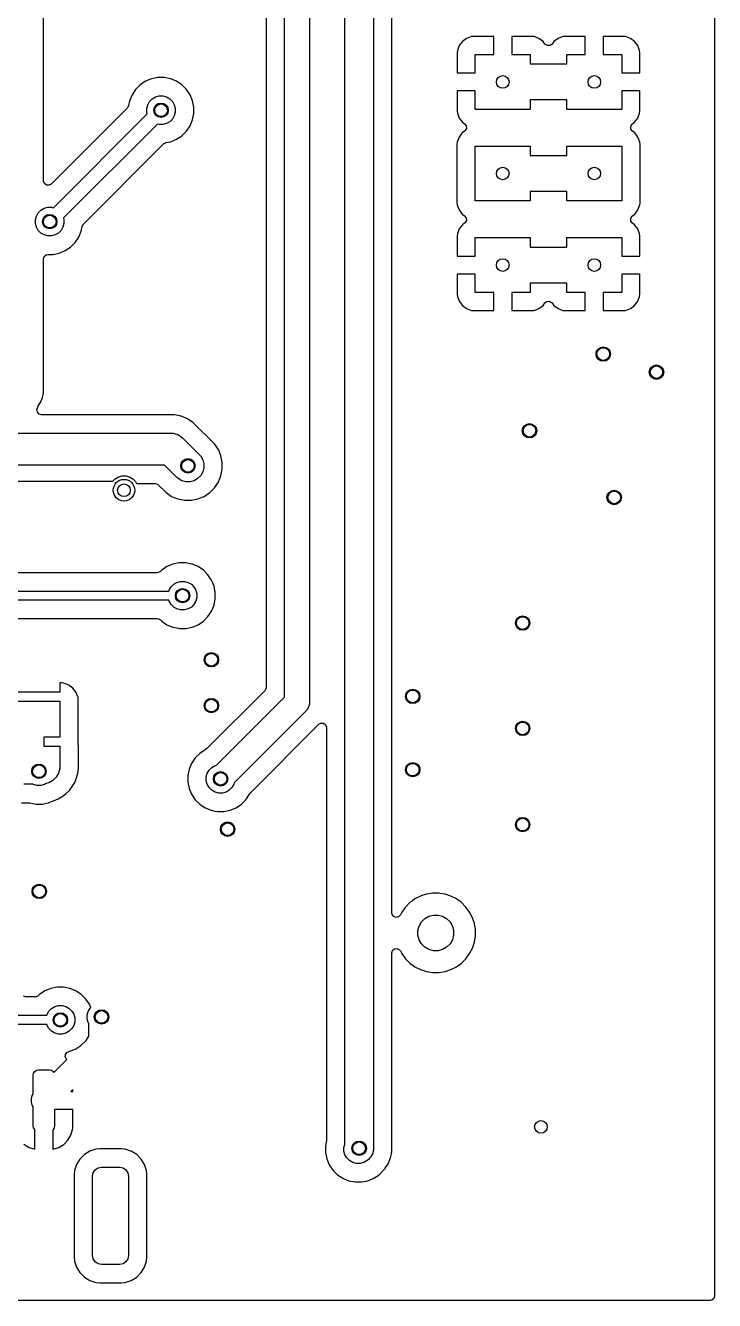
# Model space of a CAD drawing. Header units: inches. Extents: x -2.18 to 1.8, y 0.44 to 2.81.
# Drawn here: x 1.047 to 1.8, y 0.435 to 1.827 of the extents above; entities that cross this region are included whole.
import ezdxf

# ---------------------------------------------------------------- set-up
doc = ezdxf.new("R2010")
doc.units = ezdxf.units.IN
doc.header["$MEASUREMENT"] = 0
doc.layers.add('BLACK', color=250, linetype='CONTINUOUS')

msp = doc.modelspace()

# ---------------------------------------------------------------- linework, layer by layer
at = {"layer": 'BLACK', "linetype": 'CONTINUOUS'}
for p, q in [((1.7996, 2.8097), (1.7996, 0.4403)), ((1.0666, 1.6579), (1.0666, 1.9164)), ((1.3297, 1.0942), (1.3297, 1.9128)), ((1.3572, 1.9185), (1.3572, 1.0885)), ((1.3097, 1.8997), (1.3097, 1.1045)), ((1.3956, 0.6058), (1.3956, 1.8565)), ((1.4271, 1.85), (1.4271, 0.6016)), ((1.4471, 1.6979), (1.4471, 1.8397)), ((1.5242, 1.81), (1.5208, 1.8055)), ((1.5287, 1.8134), (1.5242, 1.81)), ((1.5242, 1.81), (1.5242, 1.81)), ((1.534, 1.8154), (1.5287, 1.8134)), ((1.5287, 1.8134), (1.5287, 1.8134)), ((1.5364, 1.8156), (1.534, 1.8154)), ((1.534, 1.8154), (1.534, 1.8154)), ((1.5584, 1.8156), (1.5364, 1.8156)), ((1.5584, 1.7959), (1.5584, 1.8156)), ((1.6002, 1.8156), (1.5781, 1.8156)), ((1.5781, 1.8156), (1.5781, 1.7959)), ((1.6025, 1.8154), (1.6002, 1.8156)), ((1.6078, 1.8134), (1.6025, 1.8154)), ((1.6025, 1.8154), (1.6025, 1.8154)), ((1.6123, 1.81), (1.6078, 1.8134)), ((1.6078, 1.8134), (1.6078, 1.8134)), ((1.6144, 1.8073), (1.6123, 1.81)), ((1.6242, 1.81), (1.6222, 1.8073)), ((1.6287, 1.8134), (1.6242, 1.81)), ((1.634, 1.8154), (1.6287, 1.8134)), ((1.6287, 1.8134), (1.6287, 1.8134)), ((1.6364, 1.8156), (1.634, 1.8154)), ((1.634, 1.8154), (1.634, 1.8154)), ((1.6584, 1.8156), (1.6364, 1.8156)), ((1.6584, 1.7959), (1.6584, 1.8156)), ((1.7002, 1.8156), (1.6781, 1.8156)), ((1.6781, 1.8156), (1.6781, 1.7959)), ((1.7025, 1.8154), (1.7002, 1.8156)), ((1.7078, 1.8134), (1.7025, 1.8154)), ((1.7025, 1.8154), (1.7025, 1.8154)), ((1.7123, 1.81), (1.7078, 1.8134)), ((1.7078, 1.8134), (1.7078, 1.8134)), ((1.7157, 1.8055), (1.7123, 1.81)), ((1.7123, 1.81), (1.7123, 1.81)), ((1.5188, 1.8002), (1.5186, 1.7978)), ((1.5186, 1.7978), (1.5186, 1.7758)), ((1.5208, 1.8055), (1.5188, 1.8002)), ((1.5188, 1.8002), (1.5188, 1.8002)), ((1.5208, 1.8055), (1.5208, 1.8055)), ((1.5383, 1.7758), (1.5383, 1.7959)), ((1.5383, 1.7959), (1.5584, 1.7959)), ((1.5781, 1.7959), (1.5983, 1.7959)), ((1.5983, 1.7959), (1.5983, 1.7856)), ((1.6148, 1.8068), (1.6144, 1.8073)), ((1.6172, 1.8055), (1.6148, 1.8068)), ((1.62, 1.8056), (1.6172, 1.8055)), ((1.6222, 1.8073), (1.62, 1.8056)), ((1.6383, 1.7856), (1.6383, 1.7959)), ((1.6383, 1.7959), (1.6584, 1.7959)), ((1.6781, 1.7959), (1.6983, 1.7959)), ((1.6983, 1.7959), (1.6983, 1.7758)), ((1.7177, 1.8002), (1.7157, 1.8055)), ((1.7157, 1.8055), (1.7157, 1.8055)), ((1.718, 1.7978), (1.7177, 1.8002)), ((1.7177, 1.8002), (1.7177, 1.8002)), ((1.718, 1.7758), (1.718, 1.7978)), ((1.718, 1.7978), (1.718, 1.7978)), ((1.5983, 1.7856), (1.6383, 1.7856)), ((1.1846, 1.7694), (1.1781, 1.7667)), ((1.1915, 1.7708), (1.1846, 1.7694)), ((1.1846, 1.7694), (1.1846, 1.7694)), ((1.1985, 1.7708), (1.1915, 1.7708)), ((1.1915, 1.7708), (1.1915, 1.7708)), ((1.2054, 1.7694), (1.1985, 1.7708)), ((1.1985, 1.7708), (1.1985, 1.7708)), ((1.2119, 1.7667), (1.2054, 1.7694)), ((1.2054, 1.7694), (1.2054, 1.7694)), ((1.5186, 1.7758), (1.5383, 1.7758)), ((1.6983, 1.7758), (1.718, 1.7758)), ((1.1672, 1.7578), (1.1633, 1.7519)), ((1.1722, 1.7628), (1.1672, 1.7578)), ((1.1672, 1.7578), (1.1672, 1.7578)), ((1.1781, 1.7667), (1.1722, 1.7628)), ((1.1722, 1.7628), (1.1722, 1.7628)), ((1.1781, 1.7667), (1.1781, 1.7667)), ((1.2178, 1.7628), (1.2119, 1.7667)), ((1.2119, 1.7667), (1.2119, 1.7667)), ((1.2228, 1.7578), (1.2178, 1.7628)), ((1.2178, 1.7628), (1.2178, 1.7628)), ((1.2267, 1.7519), (1.2228, 1.7578)), ((1.2228, 1.7578), (1.2228, 1.7578)), ((1.5383, 1.7561), (1.5186, 1.7561)), ((1.5186, 1.7561), (1.5186, 1.7341)), ((1.5383, 1.7359), (1.5383, 1.7561)), ((1.718, 1.7561), (1.6983, 1.7561)), ((1.6983, 1.7561), (1.6983, 1.7359)), ((1.718, 1.7341), (1.718, 1.7561)), ((1.1596, 1.7402), (1.1583, 1.7377)), ((1.1606, 1.7454), (1.1596, 1.7402)), ((1.1633, 1.7519), (1.1606, 1.7454)), ((1.1606, 1.7454), (1.1606, 1.7454)), ((1.1633, 1.7519), (1.1633, 1.7519)), ((1.1794, 1.7371), (1.1805, 1.741)), ((1.1805, 1.741), (1.1825, 1.7446)), ((1.1825, 1.7446), (1.1854, 1.7475)), ((1.1854, 1.7475), (1.189, 1.7495)), ((1.189, 1.7495), (1.1929, 1.7506)), ((1.1929, 1.7506), (1.1971, 1.7506)), ((1.1971, 1.7506), (1.201, 1.7495)), ((1.201, 1.7495), (1.2046, 1.7475)), ((1.2046, 1.7475), (1.2075, 1.7446)), ((1.2075, 1.7446), (1.2095, 1.741)), ((1.2095, 1.741), (1.2106, 1.7371)), ((1.2294, 1.7454), (1.2267, 1.7519)), ((1.2267, 1.7519), (1.2267, 1.7519)), ((1.2267, 1.7519), (1.2267, 1.7519)), ((1.2308, 1.7385), (1.2294, 1.7454)), ((1.6383, 1.7463), (1.5983, 1.7463)), ((1.5983, 1.7463), (1.5983, 1.7359)), ((1.6383, 1.7359), (1.6383, 1.7463)), ((1.1582, 1.7377), (1.075, 1.6544)), ((1.0774, 1.6285), (1.1799, 1.731)), ((1.1583, 1.7377), (1.1582, 1.7377)), ((1.1794, 1.7329), (1.1794, 1.7371)), ((1.1799, 1.731), (1.1794, 1.7329)), ((1.2095, 1.729), (1.2075, 1.7254)), ((1.2106, 1.7329), (1.2095, 1.729)), ((1.2106, 1.7371), (1.2106, 1.7329)), ((1.2294, 1.7246), (1.2308, 1.7315)), ((1.2308, 1.7315), (1.2308, 1.7385)), ((1.5186, 1.7341), (1.5188, 1.7317)), ((1.5188, 1.7317), (1.5188, 1.7317)), ((1.5188, 1.7317), (1.5208, 1.7264)), ((1.5208, 1.7264), (1.5208, 1.7264)), ((1.5208, 1.7264), (1.5242, 1.7219)), ((1.5983, 1.7359), (1.5383, 1.7359)), ((1.6983, 1.7359), (1.6383, 1.7359)), ((1.7123, 1.7219), (1.7157, 1.7264)), ((1.7157, 1.7264), (1.7177, 1.7317)), ((1.7157, 1.7264), (1.7157, 1.7264)), ((1.7177, 1.7317), (1.718, 1.7341)), ((1.7177, 1.7317), (1.7177, 1.7317)), ((1.718, 1.7341), (1.718, 1.7341)), ((1.191, 1.7199), (1.0885, 1.6174)), ((1.1929, 1.7194), (1.191, 1.7199)), ((1.1971, 1.7194), (1.1929, 1.7194)), ((1.201, 1.7205), (1.1971, 1.7194)), ((1.2046, 1.7225), (1.201, 1.7205)), ((1.2075, 1.7254), (1.2046, 1.7225)), ((1.2228, 1.7122), (1.2267, 1.7181)), ((1.2267, 1.7181), (1.2294, 1.7246)), ((1.5242, 1.7219), (1.5266, 1.7201)), ((1.5266, 1.7201), (1.5283, 1.7179)), ((1.5272, 1.7127), (1.5266, 1.7122)), ((1.5285, 1.7151), (1.5272, 1.7127)), ((1.5283, 1.7179), (1.5285, 1.7151)), ((1.7081, 1.7172), (1.7094, 1.7196)), ((1.7083, 1.7144), (1.7081, 1.7172)), ((1.7099, 1.7122), (1.7083, 1.7144)), ((1.7094, 1.7196), (1.7099, 1.7201)), ((1.7099, 1.7201), (1.7123, 1.7219)), ((1.7123, 1.7219), (1.7123, 1.7219)), ((1.1977, 1.6982), (1.2001, 1.6995)), ((1.2001, 1.6995), (1.2002, 1.6996)), ((1.2002, 1.6996), (1.2054, 1.7006)), ((1.2054, 1.7006), (1.2119, 1.7033)), ((1.2119, 1.7033), (1.2178, 1.7072)), ((1.2178, 1.7072), (1.2228, 1.7122)), ((1.5185, 1.7002), (1.5182, 1.6979)), ((1.5205, 1.7056), (1.5185, 1.7002)), ((1.5185, 1.7002), (1.5185, 1.7002)), ((1.5237, 1.7099), (1.5205, 1.7056)), ((1.524, 1.7102), (1.5237, 1.7099)), ((1.5266, 1.7122), (1.524, 1.7102)), ((1.524, 1.7102), (1.524, 1.7102)), ((1.524, 1.7102), (1.524, 1.7102)), ((1.7126, 1.7102), (1.7099, 1.7122)), ((1.716, 1.7056), (1.7126, 1.7102)), ((1.717, 1.703), (1.716, 1.7056)), ((1.718, 1.7003), (1.717, 1.703)), ((1.718, 1.7002), (1.718, 1.7003)), ((1.7181, 1.6996), (1.718, 1.7002)), ((1.7183, 1.6979), (1.7181, 1.6996)), ((1.1102, 1.6107), (1.1977, 1.6982)), ((1.4471, 0.8586), (1.4471, 1.6979)), ((1.5182, 1.6979), (1.5182, 1.634)), ((1.5383, 1.6359), (1.5383, 1.6959)), ((1.5383, 1.6959), (1.5983, 1.6959)), ((1.5983, 1.6959), (1.5983, 1.6856)), ((1.5983, 1.6856), (1.6383, 1.6856)), ((1.6383, 1.6856), (1.6383, 1.6959)), ((1.6383, 1.6959), (1.6983, 1.6959)), ((1.6983, 1.6959), (1.6983, 1.6359)), ((1.7183, 1.634), (1.7183, 1.6979)), ((1.7183, 1.6979), (1.7183, 1.6979)), ((1.0667, 1.6575), (1.0666, 1.6579)), ((1.0676, 1.6549), (1.0667, 1.6575)), ((1.0698, 1.6533), (1.0676, 1.6549)), ((1.0726, 1.6531), (1.0698, 1.6533)), ((1.075, 1.6544), (1.0726, 1.6531)), ((1.6383, 1.6463), (1.5983, 1.6463)), ((1.5983, 1.6463), (1.5983, 1.6359)), ((1.6383, 1.6359), (1.6383, 1.6463)), ((1.0674, 1.6279), (1.0713, 1.629)), ((1.0713, 1.629), (1.0754, 1.629)), ((1.0754, 1.629), (1.0774, 1.6285)), ((1.5182, 1.634), (1.5185, 1.6316)), ((1.5185, 1.6316), (1.5185, 1.6316)), ((1.5185, 1.6316), (1.5202, 1.6271)), ((1.5983, 1.6359), (1.5383, 1.6359)), ((1.6983, 1.6359), (1.6383, 1.6359)), ((1.716, 1.6263), (1.718, 1.6316)), ((1.718, 1.6316), (1.7182, 1.633)), ((1.7182, 1.633), (1.7183, 1.634)), ((1.7183, 1.634), (1.7183, 1.634)), ((1.0578, 1.6154), (1.0588, 1.6194)), ((1.0578, 1.6113), (1.0578, 1.6154)), ((1.0588, 1.6194), (1.0609, 1.623)), ((1.0609, 1.623), (1.0638, 1.6259)), ((1.0638, 1.6259), (1.0674, 1.6279)), ((1.0885, 1.6174), (1.089, 1.6154)), ((1.089, 1.6154), (1.089, 1.6113)), ((1.5202, 1.6271), (1.5205, 1.6263)), ((1.5205, 1.6263), (1.524, 1.6216)), ((1.524, 1.6216), (1.5266, 1.6196)), ((1.5266, 1.6196), (1.5283, 1.6174)), ((1.5283, 1.6174), (1.5285, 1.6147)), ((1.7081, 1.6168), (1.7094, 1.6192)), ((1.7083, 1.614), (1.7081, 1.6168)), ((1.7094, 1.6192), (1.7099, 1.6196)), ((1.7099, 1.6196), (1.7126, 1.6216)), ((1.7126, 1.6216), (1.716, 1.6263)), ((1.0588, 1.6074), (1.0578, 1.6113)), ((1.0609, 1.6038), (1.0588, 1.6074)), ((1.0638, 1.6009), (1.0609, 1.6038)), ((1.0859, 1.6038), (1.083, 1.6009)), ((1.0879, 1.6074), (1.0859, 1.6038)), ((1.089, 1.6113), (1.0879, 1.6074)), ((1.1051, 1.5964), (1.1078, 1.603)), ((1.1078, 1.603), (1.1088, 1.6082)), ((1.1088, 1.6082), (1.1101, 1.6107)), ((1.1101, 1.6107), (1.1102, 1.6107)), ((1.5208, 1.6055), (1.5188, 1.6002)), ((1.5242, 1.61), (1.5208, 1.6055)), ((1.5208, 1.6055), (1.5208, 1.6055)), ((1.5266, 1.6118), (1.5242, 1.61)), ((1.5272, 1.6123), (1.5266, 1.6118)), ((1.5285, 1.6147), (1.5272, 1.6123)), ((1.7099, 1.6118), (1.7083, 1.614)), ((1.7123, 1.61), (1.7099, 1.6118)), ((1.7157, 1.6055), (1.7123, 1.61)), ((1.7177, 1.6002), (1.7157, 1.6055)), ((1.7157, 1.6055), (1.7157, 1.6055)), ((1.0674, 1.5988), (1.0638, 1.6009)), ((1.0713, 1.5978), (1.0674, 1.5988)), ((1.0754, 1.5978), (1.0713, 1.5978)), ((1.0794, 1.5988), (1.0754, 1.5978)), ((1.083, 1.6009), (1.0794, 1.5988)), ((1.0962, 1.5856), (1.1012, 1.5906)), ((1.1012, 1.5906), (1.1051, 1.5964)), ((1.5188, 1.6002), (1.5186, 1.5978)), ((1.5186, 1.5978), (1.5186, 1.5758)), ((1.5188, 1.6002), (1.5188, 1.6002)), ((1.5383, 1.5758), (1.5383, 1.5959)), ((1.5383, 1.5959), (1.5983, 1.5959)), ((1.5983, 1.5959), (1.5983, 1.5856)), ((1.6383, 1.5856), (1.6383, 1.5959)), ((1.6383, 1.5959), (1.6983, 1.5959)), ((1.6983, 1.5959), (1.6983, 1.5758)), ((1.718, 1.5978), (1.7177, 1.6002)), ((1.7177, 1.6002), (1.7177, 1.6002)), ((1.718, 1.5758), (1.718, 1.5978)), ((1.718, 1.5978), (1.718, 1.5978)), ((1.0666, 1.5727), (1.0674, 1.5754)), ((1.0674, 1.5754), (1.0695, 1.5772)), ((1.0695, 1.5772), (1.0715, 1.5776)), ((1.0715, 1.5776), (1.0769, 1.5776)), ((1.0769, 1.5776), (1.0838, 1.579)), ((1.0769, 1.5776), (1.0769, 1.5776)), ((1.0838, 1.579), (1.0903, 1.5817)), ((1.0903, 1.5817), (1.0962, 1.5856)), ((1.5186, 1.5758), (1.5383, 1.5758)), ((1.5983, 1.5856), (1.6383, 1.5856)), ((1.6983, 1.5758), (1.718, 1.5758)), ((1.0666, 1.4265), (1.0666, 1.5727)), ((1.5186, 1.5561), (1.5186, 1.5341)), ((1.5383, 1.5561), (1.5186, 1.5561)), ((1.5383, 1.5359), (1.5383, 1.5561)), ((1.5983, 1.5463), (1.5983, 1.5359)), ((1.6383, 1.5463), (1.5983, 1.5463)), ((1.6383, 1.5359), (1.6383, 1.5463)), ((1.718, 1.5561), (1.6983, 1.5561)), ((1.6983, 1.5561), (1.6983, 1.5359)), ((1.718, 1.5341), (1.718, 1.5561)), ((1.5186, 1.5341), (1.5188, 1.5317)), ((1.5188, 1.5317), (1.5188, 1.5317)), ((1.5188, 1.5317), (1.5208, 1.5264)), ((1.5584, 1.5359), (1.5383, 1.5359)), ((1.5584, 1.5163), (1.5584, 1.5359)), ((1.5983, 1.5359), (1.5781, 1.5359)), ((1.5781, 1.5359), (1.5781, 1.5163)), ((1.6584, 1.5359), (1.6383, 1.5359)), ((1.6584, 1.5163), (1.6584, 1.5359)), ((1.6983, 1.5359), (1.6781, 1.5359)), ((1.6781, 1.5359), (1.6781, 1.5163)), ((1.7157, 1.5264), (1.7177, 1.5317)), ((1.7177, 1.5317), (1.718, 1.5341)), ((1.7177, 1.5317), (1.7177, 1.5317)), ((1.718, 1.5341), (1.718, 1.5341)), ((1.5208, 1.5264), (1.5208, 1.5264)), ((1.5208, 1.5264), (1.5242, 1.5219)), ((1.5242, 1.5219), (1.5242, 1.5219)), ((1.5242, 1.5219), (1.5287, 1.5185)), ((1.5287, 1.5185), (1.5287, 1.5185)), ((1.5287, 1.5185), (1.534, 1.5165)), ((1.6025, 1.5165), (1.6078, 1.5185)), ((1.6078, 1.5185), (1.6123, 1.5219)), ((1.6078, 1.5185), (1.6078, 1.5185)), ((1.6123, 1.5219), (1.6144, 1.5246)), ((1.6144, 1.5246), (1.6166, 1.5262)), ((1.6166, 1.5262), (1.6193, 1.5264)), ((1.6193, 1.5264), (1.6217, 1.5251)), ((1.6217, 1.5251), (1.6222, 1.5246)), ((1.6222, 1.5246), (1.6242, 1.5219)), ((1.6242, 1.5219), (1.6287, 1.5185)), ((1.6287, 1.5185), (1.6287, 1.5185)), ((1.6287, 1.5185), (1.634, 1.5165)), ((1.7025, 1.5165), (1.7078, 1.5185)), ((1.7078, 1.5185), (1.7123, 1.5219)), ((1.7078, 1.5185), (1.7078, 1.5185)), ((1.7123, 1.5219), (1.7157, 1.5264)), ((1.7123, 1.5219), (1.7123, 1.5219)), ((1.7157, 1.5264), (1.7157, 1.5264)), ((1.534, 1.5165), (1.534, 1.5165)), ((1.534, 1.5165), (1.5364, 1.5163)), ((1.5364, 1.5163), (1.5364, 1.5163)), ((1.5364, 1.5163), (1.5584, 1.5163)), ((1.5781, 1.5163), (1.6002, 1.5163)), ((1.6002, 1.5163), (1.6025, 1.5165)), ((1.6002, 1.5163), (1.6002, 1.5163)), ((1.6025, 1.5165), (1.6025, 1.5165)), ((1.634, 1.5165), (1.634, 1.5165)), ((1.634, 1.5165), (1.6364, 1.5163)), ((1.6364, 1.5163), (1.6364, 1.5163)), ((1.6364, 1.5163), (1.6584, 1.5163)), ((1.6781, 1.5163), (1.7002, 1.5163)), ((1.7002, 1.5163), (1.7025, 1.5165)), ((1.7002, 1.5163), (1.7002, 1.5163)), ((1.7025, 1.5165), (1.7025, 1.5165)), ((1.0641, 1.4177), (1.0656, 1.4214)), ((1.0656, 1.4214), (1.0666, 1.4265)), ((1.0595, 1.4081), (1.0596, 1.4084)), ((1.0599, 1.4054), (1.0595, 1.4081)), ((1.0596, 1.4084), (1.0597, 1.4091)), ((1.0597, 1.4091), (1.0598, 1.4095)), ((1.0598, 1.4095), (1.0598, 1.4098)), ((1.0598, 1.4098), (1.0599, 1.4098)), ((1.0598, 1.4095), (1.0598, 1.4095)), ((1.0599, 1.4098), (1.0606, 1.412)), ((1.0606, 1.4121), (1.0629, 1.4155)), ((1.0606, 1.412), (1.0606, 1.4121)), ((1.0629, 1.4155), (1.0636, 1.4166)), ((1.0636, 1.4166), (1.0641, 1.4177)), ((1.0617, 1.4033), (1.0599, 1.4054)), ((1.0644, 1.4025), (1.0617, 1.4033)), ((1.2097, 1.4025), (1.0644, 1.4025)), ((1.217, 1.4011), (1.2097, 1.4025)), ((1.2097, 1.4025), (1.2097, 1.4025)), ((1.2238, 1.3982), (1.217, 1.4011)), ((1.217, 1.4011), (1.217, 1.4011)), ((1.2299, 1.3941), (1.2238, 1.3982)), ((1.2238, 1.3982), (1.2238, 1.3982)), ((1.2535, 1.3706), (1.2299, 1.3941)), ((1.2299, 1.3941), (1.2299, 1.3941)), ((1.0065, 1.3825), (1.206, 1.3825)), ((1.206, 1.3825), (1.2083, 1.3824)), ((1.2083, 1.3824), (1.2083, 1.3824)), ((1.2083, 1.3824), (1.2105, 1.3818)), ((1.2105, 1.3818), (1.2127, 1.3812)), ((1.2127, 1.3812), (1.2167, 1.3789)), ((1.2167, 1.3789), (1.2167, 1.3789)), ((1.2167, 1.3789), (1.2184, 1.3774)), ((1.2184, 1.3774), (1.2367, 1.359)), ((1.2576, 1.3644), (1.2535, 1.3706)), ((1.2535, 1.3706), (1.2535, 1.3706)), ((1.2595, 1.3599), (1.2576, 1.3644)), ((1.2576, 1.3644), (1.2576, 1.3644)), ((1.2367, 1.359), (1.2383, 1.3573)), ((1.2383, 1.3573), (1.2405, 1.3534)), ((1.2405, 1.3534), (1.2417, 1.3489)), ((1.2604, 1.3576), (1.2595, 1.3599)), ((1.2619, 1.3503), (1.2604, 1.3576)), ((1.2619, 1.343), (1.2619, 1.3503)), ((1.1988, 1.3475), (1.0137, 1.3475)), ((1.212, 1.3343), (1.1988, 1.3475)), ((1.2405, 1.34), (1.2383, 1.336)), ((1.2417, 1.3444), (1.2405, 1.34)), ((1.2417, 1.3489), (1.2417, 1.3444)), ((1.2604, 1.3357), (1.2619, 1.343)), ((1.0283, 1.3299), (1.1423, 1.3299)), ((1.1423, 1.3299), (1.1449, 1.3326)), ((1.1449, 1.3326), (1.1485, 1.3346)), ((1.1485, 1.3346), (1.1524, 1.3357)), ((1.1524, 1.3357), (1.1565, 1.3357)), ((1.1565, 1.3357), (1.1605, 1.3346)), ((1.1605, 1.3346), (1.1641, 1.3326)), ((1.1641, 1.3326), (1.167, 1.3297)), ((1.167, 1.3297), (1.1682, 1.3275)), ((1.1682, 1.3275), (1.1885, 1.3275)), ((1.1885, 1.3275), (1.1911, 1.3267)), ((1.1911, 1.3267), (1.1919, 1.3261)), ((1.1919, 1.3261), (1.2005, 1.3175)), ((1.2137, 1.3328), (1.212, 1.3343)), ((1.2177, 1.3305), (1.2137, 1.3328)), ((1.2221, 1.3293), (1.2177, 1.3305)), ((1.2267, 1.3293), (1.2221, 1.3293)), ((1.2311, 1.3305), (1.2267, 1.3293)), ((1.235, 1.3328), (1.2311, 1.3305)), ((1.2383, 1.336), (1.235, 1.3328)), ((1.2483, 1.3175), (1.2535, 1.3227)), ((1.2535, 1.3227), (1.2576, 1.3289)), ((1.2576, 1.3289), (1.2578, 1.3294)), ((1.2578, 1.3294), (1.2601, 1.3349)), ((1.2601, 1.3349), (1.2604, 1.3357)), ((1.2005, 1.3175), (1.2005, 1.3175)), ((1.2005, 1.3175), (1.2066, 1.3134)), ((1.2066, 1.3134), (1.2066, 1.3134)), ((1.2066, 1.3134), (1.2101, 1.3119)), ((1.2101, 1.3119), (1.2134, 1.3106)), ((1.2134, 1.3106), (1.2207, 1.3091)), ((1.2207, 1.3091), (1.2207, 1.3091)), ((1.2207, 1.3091), (1.2207, 1.3091)), ((1.2207, 1.3091), (1.2281, 1.3091)), ((1.2281, 1.3091), (1.2353, 1.3106)), ((1.2281, 1.3091), (1.2281, 1.3091)), ((1.2353, 1.3106), (1.2387, 1.312)), ((1.2387, 1.312), (1.2421, 1.3134)), ((1.2421, 1.3134), (1.2483, 1.3175)), ((1.2421, 1.3134), (1.2421, 1.3134)), ((1.2421, 1.3134), (1.2421, 1.3134)), ((1.208, 1.2394), (1.2015, 1.2367)), ((1.2149, 1.2408), (1.208, 1.2394)), ((1.208, 1.2394), (1.208, 1.2394)), ((1.222, 1.2408), (1.2149, 1.2408)), ((1.2149, 1.2408), (1.2149, 1.2408)), ((1.2289, 1.2394), (1.222, 1.2408)), ((1.222, 1.2408), (1.222, 1.2408)), ((1.2354, 1.2367), (1.2289, 1.2394)), ((1.2289, 1.2394), (1.2289, 1.2394)), ((1.1908, 1.2299), (0.9597, 1.2299)), ((1.1918, 1.2301), (1.1908, 1.2299)), ((1.1943, 1.2314), (1.1918, 1.2301)), ((1.1957, 1.2328), (1.1943, 1.2314)), ((1.2015, 1.2367), (1.1957, 1.2328)), ((1.1957, 1.2328), (1.1957, 1.2328)), ((1.2015, 1.2367), (1.2015, 1.2367)), ((1.2413, 1.2328), (1.2354, 1.2367)), ((1.2354, 1.2367), (1.2354, 1.2367)), ((1.2462, 1.2278), (1.2413, 1.2328)), ((1.2413, 1.2328), (1.2413, 1.2328)), ((1.2502, 1.2219), (1.2462, 1.2278)), ((1.2462, 1.2278), (1.2462, 1.2278)), ((1.2039, 1.211), (1.206, 1.2146)), ((1.206, 1.2146), (1.2089, 1.2175)), ((1.2089, 1.2175), (1.2124, 1.2195)), ((1.2124, 1.2195), (1.2164, 1.2206)), ((1.2164, 1.2206), (1.2205, 1.2206)), ((1.2205, 1.2206), (1.2245, 1.2195)), ((1.2245, 1.2195), (1.2281, 1.2175)), ((1.2281, 1.2175), (1.231, 1.2146)), ((1.231, 1.2146), (1.233, 1.211)), ((1.2529, 1.2154), (1.2502, 1.2219)), ((1.2502, 1.2219), (1.2502, 1.2219)), ((1.2502, 1.2219), (1.2502, 1.2219)), ((1.2542, 1.2085), (1.2529, 1.2154)), ((0.3848, 1.2099), (1.2036, 1.2099)), ((1.2036, 1.2001), (0.3848, 1.2001)), ((1.2036, 1.2099), (1.2039, 1.211)), ((1.2039, 1.199), (1.2036, 1.2001)), ((1.206, 1.1954), (1.2039, 1.199)), ((1.233, 1.199), (1.231, 1.1954)), ((1.233, 1.211), (1.2341, 1.2071)), ((1.2341, 1.2029), (1.233, 1.199)), ((1.2341, 1.2071), (1.2341, 1.2029)), ((1.2529, 1.1946), (1.2542, 1.2015)), ((1.2542, 1.2015), (1.2542, 1.2085)), ((1.2089, 1.1925), (1.206, 1.1954)), ((1.2124, 1.1905), (1.2089, 1.1925)), ((1.2164, 1.1894), (1.2124, 1.1905)), ((1.2205, 1.1894), (1.2164, 1.1894)), ((1.2245, 1.1905), (1.2205, 1.1894)), ((1.2281, 1.1925), (1.2245, 1.1905)), ((1.231, 1.1954), (1.2281, 1.1925)), ((1.2462, 1.1822), (1.2502, 1.1881)), ((1.2502, 1.1881), (1.2529, 1.1946)), ((0.7556, 1.1801), (1.1908, 1.1801)), ((1.1908, 1.1801), (1.1934, 1.1793)), ((1.1934, 1.1793), (1.1943, 1.1786)), ((1.1943, 1.1786), (1.1957, 1.1772)), ((1.1957, 1.1772), (1.1957, 1.1772)), ((1.1957, 1.1772), (1.2015, 1.1733)), ((1.2015, 1.1733), (1.2015, 1.1733)), ((1.2015, 1.1733), (1.2015, 1.1733)), ((1.2015, 1.1733), (1.208, 1.1706)), ((1.208, 1.1706), (1.2139, 1.1694)), ((1.2139, 1.1694), (1.2149, 1.1692)), ((1.222, 1.1692), (1.2289, 1.1706)), ((1.2289, 1.1706), (1.2354, 1.1733)), ((1.2354, 1.1733), (1.2413, 1.1772)), ((1.2413, 1.1772), (1.2462, 1.1822)), ((1.2149, 1.1692), (1.2149, 1.1692)), ((1.2149, 1.1692), (1.2149, 1.1692)), ((1.2149, 1.1692), (1.222, 1.1692)), ((1.222, 1.1692), (1.222, 1.1692)), ((1.0864, 1.1097), (1.0845, 1.1097)), ((1.0845, 1.1097), (1.0845, 1.0995)), ((1.0888, 1.1094), (1.0864, 1.1097)), ((1.0864, 1.1097), (1.0864, 1.1097)), ((1.0942, 1.1074), (1.0888, 1.1094)), ((1.0988, 1.104), (1.0942, 1.1074)), ((1.1023, 1.0994), (1.0988, 1.104)), ((1.3082, 1.101), (1.2452, 1.038)), ((1.3089, 1.1018), (1.3082, 1.101)), ((1.3097, 1.1045), (1.3089, 1.1018)), ((1.0845, 1.0995), (1.0255, 1.0995)), ((1.0255, 1.0897), (1.0845, 1.0897)), ((1.0845, 1.0897), (1.0845, 1.0503)), ((1.1034, 1.0964), (1.1023, 1.0994)), ((1.1041, 1.0946), (1.1034, 1.0964)), ((1.1043, 1.094), (1.1041, 1.0946)), ((1.1044, 1.0932), (1.1043, 1.094)), ((1.1045, 1.0916), (1.1044, 1.0932)), ((1.1045, 1.0484), (1.1045, 1.0916)), ((1.1045, 1.0916), (1.1045, 1.0916)), ((1.2555, 1.0199), (1.3297, 1.0942)), ((1.3571, 1.0867), (1.3562, 1.0832)), ((1.3572, 1.0885), (1.3571, 1.0867)), ((1.3532, 1.0787), (1.2749, 1.0005)), ((1.3544, 1.0801), (1.3532, 1.0787)), ((1.3562, 1.0832), (1.3544, 1.0801)), ((1.293, 0.9902), (1.3673, 1.0645)), ((1.3673, 1.0645), (1.3697, 1.0658)), ((1.3697, 1.0658), (1.3724, 1.0656)), ((1.3724, 1.0656), (1.3746, 1.064)), ((1.3746, 1.064), (1.3756, 1.0614)), ((1.3756, 1.0614), (1.3756, 1.061)), ((1.3756, 1.061), (1.3756, 0.6095)), ((1.0845, 1.0503), (1.0668, 1.0503)), ((1.0668, 1.0503), (1.0668, 1.0405)), ((1.1043, 1.0457), (1.1045, 1.0484)), ((1.1044, 1.0457), (1.1043, 1.0457)), ((1.1044, 1.0438), (1.1044, 1.0457)), ((1.1045, 1.0484), (1.1045, 1.0484)), ((1.0668, 1.0405), (1.0845, 1.0405)), ((1.0845, 1.0405), (1.0845, 1.0188)), ((1.1045, 1.0433), (1.1044, 1.0438)), ((1.1047, 1.0405), (1.1045, 1.0433)), ((1.1047, 1.0162), (1.1047, 1.0405)), ((1.2372, 1.0328), (1.2322, 1.0278)), ((1.2431, 1.0367), (1.2372, 1.0328)), ((1.2436, 1.0369), (1.2431, 1.0367)), ((1.2452, 1.038), (1.2436, 1.0369)), ((1.0844, 1.0162), (1.083, 1.0113)), ((1.0845, 1.0188), (1.0844, 1.0188)), ((1.0844, 1.0188), (1.0844, 1.0162)), ((1.1041, 1.011), (1.1047, 1.0162)), ((1.2283, 1.0219), (1.2256, 1.0154)), ((1.2322, 1.0278), (1.2283, 1.0219)), ((1.2283, 1.0219), (1.2283, 1.0219)), ((1.2322, 1.0278), (1.2322, 1.0278)), ((1.2475, 1.0146), (1.2504, 1.0175)), ((1.2504, 1.0175), (1.254, 1.0195)), ((1.254, 1.0195), (1.2555, 1.0199)), ((1.0768, 1.0032), (1.0724, 1.0006)), ((1.0805, 1.0068), (1.0768, 1.0032)), ((1.083, 1.0113), (1.0805, 1.0068)), ((1.1007, 1.0011), (1.1027, 1.006)), ((1.1027, 1.006), (1.1034, 1.0085)), ((1.1034, 1.0085), (1.1041, 1.011)), ((1.2256, 1.0154), (1.2242, 1.0085)), ((1.2242, 1.0085), (1.2242, 1.0015)), ((1.2256, 1.0154), (1.2256, 1.0154)), ((1.2444, 1.0071), (1.2455, 1.011)), ((1.2444, 1.0029), (1.2444, 1.0071)), ((1.2455, 0.999), (1.2444, 1.0029)), ((1.2455, 1.011), (1.2475, 1.0146)), ((1.0549, 0.9991), (1.0452, 0.9991)), ((1.0556, 0.9988), (1.0549, 0.9991)), ((1.0595, 0.9977), (1.0556, 0.9988)), ((1.0636, 0.9977), (1.0595, 0.9977)), ((1.0676, 0.9988), (1.0636, 0.9977)), ((1.0696, 0.9999), (1.0676, 0.9988)), ((1.0724, 1.0006), (1.0696, 0.9999)), ((1.087, 0.9856), (1.0912, 0.9888)), ((1.0912, 0.9888), (1.0949, 0.9924)), ((1.0912, 0.9888), (1.0912, 0.9888)), ((1.0912, 0.9888), (1.0912, 0.9888)), ((1.0949, 0.9924), (1.0981, 0.9966)), ((1.0949, 0.9924), (1.0949, 0.9924)), ((1.0949, 0.9924), (1.0949, 0.9924)), ((1.0981, 0.9966), (1.1007, 1.0011)), ((1.2242, 1.0015), (1.2256, 0.9946)), ((1.2256, 0.9946), (1.2256, 0.9946)), ((1.2256, 0.9946), (1.2283, 0.9881)), ((1.2475, 0.9954), (1.2455, 0.999)), ((1.2504, 0.9925), (1.2475, 0.9954)), ((1.254, 0.9905), (1.2504, 0.9925)), ((1.2579, 0.9894), (1.254, 0.9905)), ((1.2621, 0.9894), (1.2579, 0.9894)), ((1.266, 0.9905), (1.2621, 0.9894)), ((1.2696, 0.9925), (1.266, 0.9905)), ((1.2725, 0.9954), (1.2696, 0.9925)), ((1.2745, 0.999), (1.2725, 0.9954)), ((1.2749, 1.0005), (1.2745, 0.999)), ((1.2917, 0.9881), (1.2919, 0.9886)), ((1.2919, 0.9886), (1.293, 0.9902)), ((1.0426, 0.9789), (1.0507, 0.9789)), ((1.0507, 0.9789), (1.0516, 0.9788)), ((1.0516, 0.9788), (1.0581, 0.9775)), ((1.0581, 0.9775), (1.0581, 0.9775)), ((1.0581, 0.9775), (1.0581, 0.9775)), ((1.0581, 0.9775), (1.0651, 0.9775)), ((1.0651, 0.9775), (1.072, 0.9789)), ((1.0651, 0.9775), (1.0651, 0.9775)), ((1.072, 0.9789), (1.0753, 0.9803)), ((1.0753, 0.9803), (1.0759, 0.9805)), ((1.0759, 0.9805), (1.0777, 0.9809)), ((1.0777, 0.9809), (1.0825, 0.983)), ((1.0825, 0.983), (1.087, 0.9856)), ((1.2283, 0.9881), (1.2283, 0.9881)), ((1.2283, 0.9881), (1.2322, 0.9822)), ((1.2322, 0.9822), (1.2322, 0.9822)), ((1.2322, 0.9822), (1.2372, 0.9772)), ((1.2372, 0.9772), (1.2372, 0.9772)), ((1.2372, 0.9772), (1.2431, 0.9733)), ((1.2769, 0.9733), (1.2828, 0.9772)), ((1.2828, 0.9772), (1.2878, 0.9822)), ((1.2878, 0.9822), (1.2917, 0.9881)), ((1.2431, 0.9733), (1.2431, 0.9733)), ((1.2431, 0.9733), (1.2431, 0.9733)), ((1.2431, 0.9733), (1.2496, 0.9706)), ((1.2496, 0.9706), (1.2538, 0.9698)), ((1.2538, 0.9698), (1.2565, 0.9692)), ((1.2565, 0.9692), (1.2565, 0.9692)), ((1.2565, 0.9692), (1.2565, 0.9692)), ((1.2565, 0.9692), (1.2635, 0.9692)), ((1.2635, 0.9692), (1.2704, 0.9706)), ((1.2635, 0.9692), (1.2635, 0.9692)), ((1.2704, 0.9706), (1.2769, 0.9733)), ((1.481, 0.8778), (1.4784, 0.877)), ((1.4849, 0.8791), (1.481, 0.8778)), ((1.4901, 0.8799), (1.4849, 0.8791)), ((1.4849, 0.8791), (1.4849, 0.8791)), ((1.4916, 0.8801), (1.4901, 0.8799)), ((1.4984, 0.8801), (1.4916, 0.8801)), ((1.5, 0.8799), (1.4984, 0.8801)), ((1.5052, 0.8791), (1.5, 0.8799)), ((1.5117, 0.877), (1.5052, 0.8791)), ((1.5052, 0.8791), (1.5052, 0.8791)), ((1.5052, 0.8791), (1.5052, 0.8791)), ((1.4616, 0.8645), (1.458, 0.8595)), ((1.462, 0.865), (1.4616, 0.8645)), ((1.4668, 0.8699), (1.462, 0.865)), ((1.462, 0.865), (1.462, 0.865)), ((1.462, 0.865), (1.462, 0.865)), ((1.4692, 0.8716), (1.4668, 0.8699)), ((1.4668, 0.8699), (1.4668, 0.8699)), ((1.4668, 0.8699), (1.4668, 0.8699)), ((1.4723, 0.8739), (1.4692, 0.8716)), ((1.4784, 0.877), (1.4723, 0.8739)), ((1.5177, 0.8739), (1.5117, 0.877)), ((1.5233, 0.8699), (1.5177, 0.8739)), ((1.5281, 0.865), (1.5233, 0.8699)), ((1.5321, 0.8595), (1.5281, 0.865)), ((1.4475, 0.8567), (1.4471, 0.8586)), ((1.4492, 0.8546), (1.4475, 0.8567)), ((1.4518, 0.8537), (1.4492, 0.8546)), ((1.4545, 0.8544), (1.4518, 0.8537)), ((1.4564, 0.8564), (1.4545, 0.8544)), ((1.458, 0.8595), (1.4564, 0.8564)), ((1.4794, 0.8488), (1.4831, 0.8524)), ((1.4831, 0.8524), (1.4875, 0.855)), ((1.4875, 0.855), (1.4925, 0.8563)), ((1.4925, 0.8563), (1.4976, 0.8563)), ((1.4976, 0.8563), (1.5026, 0.855)), ((1.5026, 0.855), (1.507, 0.8524)), ((1.507, 0.8524), (1.5107, 0.8488)), ((1.5352, 0.8534), (1.5321, 0.8595)), ((1.5373, 0.847), (1.5352, 0.8534)), ((1.4755, 0.8394), (1.4769, 0.8443)), ((1.4755, 0.8342), (1.4755, 0.8394)), ((1.4769, 0.8443), (1.4794, 0.8488)), ((1.5107, 0.8488), (1.5132, 0.8443)), ((1.5132, 0.8443), (1.5146, 0.8394)), ((1.5146, 0.8394), (1.5146, 0.8342)), ((1.5384, 0.8402), (1.5373, 0.847)), ((1.5384, 0.8334), (1.5384, 0.8402)), ((1.4769, 0.8293), (1.4755, 0.8342)), ((1.4794, 0.8248), (1.4769, 0.8293)), ((1.4831, 0.8212), (1.4794, 0.8248)), ((1.5107, 0.8248), (1.507, 0.8212)), ((1.5132, 0.8293), (1.5107, 0.8248)), ((1.5146, 0.8342), (1.5132, 0.8293)), ((1.5352, 0.8202), (1.5373, 0.8267)), ((1.5373, 0.8267), (1.5384, 0.8334)), ((1.4471, 0.815), (1.4479, 0.8177)), ((1.4471, 0.6051), (1.4471, 0.815)), ((1.4479, 0.8177), (1.45, 0.8195)), ((1.45, 0.8195), (1.4527, 0.8199)), ((1.4527, 0.8199), (1.4552, 0.8187)), ((1.4552, 0.8187), (1.4564, 0.8173)), ((1.4564, 0.8173), (1.458, 0.8141)), ((1.458, 0.8141), (1.462, 0.8086)), ((1.462, 0.8086), (1.4668, 0.8038)), ((1.4875, 0.8186), (1.4831, 0.8212)), ((1.4925, 0.8173), (1.4875, 0.8186)), ((1.4976, 0.8173), (1.4925, 0.8173)), ((1.5026, 0.8186), (1.4976, 0.8173)), ((1.507, 0.8212), (1.5026, 0.8186)), ((1.5233, 0.8038), (1.5281, 0.8086)), ((1.5281, 0.8086), (1.5321, 0.8141)), ((1.5321, 0.8141), (1.5352, 0.8202)), ((1.4668, 0.8038), (1.4723, 0.7998)), ((1.4723, 0.7998), (1.4784, 0.7967)), ((1.4784, 0.7967), (1.4849, 0.7946)), ((1.4849, 0.7946), (1.4916, 0.7935)), ((1.4984, 0.7935), (1.5052, 0.7946)), ((1.5052, 0.7946), (1.5117, 0.7967)), ((1.5117, 0.7967), (1.5177, 0.7998)), ((1.5177, 0.7998), (1.5233, 0.8038)), ((1.4916, 0.7935), (1.4916, 0.7935)), ((1.4916, 0.7935), (1.4984, 0.7935)), ((1.4984, 0.7935), (1.4984, 0.7935)), ((1.0472, 0.7668), (1.0446, 0.7676)), ((1.0574, 0.7668), (1.0472, 0.7668)), ((1.0585, 0.7669), (1.0574, 0.7668)), ((1.0609, 0.7682), (1.0585, 0.7669)), ((1.0623, 0.7696), (1.0609, 0.7682)), ((1.0681, 0.7735), (1.0623, 0.7696)), ((1.0623, 0.7696), (1.0623, 0.7696)), ((1.0747, 0.7762), (1.0681, 0.7735)), ((1.0681, 0.7735), (1.0681, 0.7735)), ((1.0816, 0.7776), (1.0747, 0.7762)), ((1.0747, 0.7762), (1.0747, 0.7762)), ((1.0886, 0.7776), (1.0816, 0.7776)), ((1.0816, 0.7776), (1.0816, 0.7776)), ((1.0955, 0.7762), (1.0886, 0.7776)), ((1.0886, 0.7776), (1.0886, 0.7776)), ((1.102, 0.7735), (1.0955, 0.7762)), ((1.0955, 0.7762), (1.0955, 0.7762)), ((1.1079, 0.7696), (1.102, 0.7735)), ((1.102, 0.7735), (1.102, 0.7735)), ((1.1129, 0.7646), (1.1079, 0.7696)), ((1.1079, 0.7696), (1.1079, 0.7696)), ((1.0726, 0.7514), (1.0755, 0.7543)), ((1.0755, 0.7543), (1.0791, 0.7564)), ((1.0791, 0.7564), (1.083, 0.7575)), ((1.083, 0.7575), (1.0871, 0.7575)), ((1.0871, 0.7575), (1.0911, 0.7564)), ((1.0911, 0.7564), (1.0947, 0.7543)), ((1.0947, 0.7543), (1.0976, 0.7514)), ((1.1168, 0.7588), (1.1129, 0.7646)), ((1.1129, 0.7646), (1.1129, 0.7646)), ((1.1155, 0.751), (1.1175, 0.7546)), ((1.1182, 0.7553), (1.1168, 0.7588)), ((1.1168, 0.7588), (1.1168, 0.7588)), ((1.1168, 0.7588), (1.1168, 0.7588)), ((1.1175, 0.7546), (1.1182, 0.7553)), ((1.0369, 0.7468), (1.0702, 0.7468)), ((1.0702, 0.7468), (1.0705, 0.7479)), ((1.0705, 0.7479), (1.0726, 0.7514)), ((1.0976, 0.7514), (1.0996, 0.7479)), ((1.0996, 0.7479), (1.1007, 0.7439)), ((1.1007, 0.7398), (1.0996, 0.7358)), ((1.1007, 0.7439), (1.1007, 0.7398)), ((1.1144, 0.7471), (1.1155, 0.751)), ((1.1144, 0.7429), (1.1144, 0.7471)), ((1.1155, 0.739), (1.1144, 0.7429)), ((1.1162, 0.7376), (1.1155, 0.739)), ((1.0702, 0.7369), (1.0349, 0.7369)), ((1.0705, 0.7358), (1.0702, 0.7369)), ((1.0726, 0.7323), (1.0705, 0.7358)), ((1.0755, 0.7293), (1.0726, 0.7323)), ((1.0791, 0.7273), (1.0755, 0.7293)), ((1.083, 0.7262), (1.0791, 0.7273)), ((1.0871, 0.7262), (1.083, 0.7262)), ((1.0911, 0.7273), (1.0871, 0.7262)), ((1.0947, 0.7293), (1.0911, 0.7273)), ((1.0976, 0.7323), (1.0947, 0.7293)), ((1.0996, 0.7358), (1.0976, 0.7323)), ((1.1131, 0.7194), (1.1162, 0.7241)), ((1.1162, 0.7241), (1.1162, 0.7376)), ((1.0955, 0.7075), (1.102, 0.7101)), ((1.102, 0.7101), (1.1075, 0.7138)), ((1.1075, 0.7138), (1.1131, 0.7194)), ((1.078, 0.6843), (1.0921, 0.6984)), ((1.0903, 0.7013), (1.0905, 0.7041)), ((1.0916, 0.6989), (1.0903, 0.7013)), ((1.0905, 0.7041), (1.0921, 0.7063)), ((1.0921, 0.6984), (1.0916, 0.6989)), ((1.0921, 0.7063), (1.0941, 0.7072)), ((1.0941, 0.7072), (1.0955, 0.7075)), ((1.0552, 0.6814), (1.0557, 0.6837)), ((1.0557, 0.6837), (1.057, 0.6856)), ((1.057, 0.6856), (1.0589, 0.6868)), ((1.0589, 0.6868), (1.0611, 0.6873)), ((1.0611, 0.6873), (1.0729, 0.6873)), ((1.0729, 0.6873), (1.0752, 0.6868)), ((1.0752, 0.6868), (1.0771, 0.6856)), ((1.0771, 0.6856), (1.078, 0.6843)), ((1.0552, 0.6607), (1.0552, 0.6814)), ((1.0534, 0.6556), (1.0543, 0.6591)), ((1.0534, 0.652), (1.0534, 0.6556)), ((1.0543, 0.6591), (1.0552, 0.6607)), ((1.0985, 0.6658), (1.0964, 0.6637)), ((1.0964, 0.6637), (1.0985, 0.6637)), ((1.0985, 0.6637), (1.0985, 0.6658)), ((1.0543, 0.6486), (1.0534, 0.652)), ((1.0552, 0.647), (1.0543, 0.6486)), ((1.0552, 0.6263), (1.0552, 0.647)), ((1.0985, 0.644), (1.0788, 0.644)), ((1.0788, 0.644), (1.0788, 0.6263)), ((1.0985, 0.6237), (1.0985, 0.644)), ((1.0557, 0.624), (1.0552, 0.6263)), ((1.057, 0.6221), (1.0557, 0.624)), ((1.0572, 0.6219), (1.057, 0.6221)), ((1.0572, 0.6008), (1.0572, 0.6219)), ((1.0771, 0.6221), (1.0769, 0.6219)), ((1.0769, 0.6219), (1.0769, 0.6008)), ((1.0784, 0.624), (1.0771, 0.6221)), ((1.0788, 0.6263), (1.0784, 0.624)), ((1.0933, 0.6105), (1.0966, 0.616)), ((1.0966, 0.616), (1.0984, 0.6222)), ((1.0966, 0.616), (1.0966, 0.616)), ((1.0984, 0.6222), (1.0985, 0.6237)), ((1.0984, 0.6222), (1.0984, 0.6222)), ((1.0985, 0.6237), (1.0985, 0.6237)), ((1.0452, 0.606), (1.0509, 0.6026)), ((1.0509, 0.6026), (1.0571, 0.6008)), ((1.0571, 0.6008), (1.0571, 0.6008)), ((1.0571, 0.6008), (1.0572, 0.6008)), ((1.0572, 0.6008), (1.0572, 0.6008)), ((1.0769, 0.6008), (1.0769, 0.6008)), ((1.0769, 0.6008), (1.077, 0.6008)), ((1.077, 0.6008), (1.0832, 0.6026)), ((1.0832, 0.6026), (1.0887, 0.6059)), ((1.0887, 0.6059), (1.0933, 0.6105)), ((1.0887, 0.6059), (1.0887, 0.6059)), ((1.0933, 0.6105), (1.0933, 0.6105)), ((1.1239, 0.6006), (1.1173, 0.5984)), ((1.128, 0.601), (1.1239, 0.6006)), ((1.1517, 0.601), (1.128, 0.601)), ((1.128, 0.601), (1.128, 0.601)), ((1.1558, 0.6006), (1.1517, 0.601)), ((1.1621, 0.5985), (1.1558, 0.6006)), ((1.3755, 0.6086), (1.3746, 0.6041)), ((1.3746, 0.6041), (1.3746, 0.5971)), ((1.3756, 0.6095), (1.3755, 0.6086)), ((1.3948, 0.6026), (1.3956, 0.6058)), ((1.3948, 0.5985), (1.3948, 0.6026)), ((1.427, 0.5995), (1.4259, 0.5955)), ((1.4271, 0.6016), (1.427, 0.5995)), ((1.4471, 0.5981), (1.4471, 0.6051)), ((1.1064, 0.5898), (1.1028, 0.5839)), ((1.1114, 0.5947), (1.1064, 0.5898)), ((1.1173, 0.5984), (1.1114, 0.5947)), ((1.1173, 0.5984), (1.1173, 0.5984)), ((1.1624, 0.5984), (1.1621, 0.5985)), ((1.1684, 0.5947), (1.1624, 0.5984)), ((1.1733, 0.5898), (1.1684, 0.5947)), ((1.177, 0.5839), (1.1733, 0.5898)), ((1.3746, 0.5971), (1.376, 0.5902)), ((1.376, 0.5902), (1.376, 0.5902)), ((1.376, 0.5902), (1.3787, 0.5836)), ((1.3958, 0.5946), (1.3948, 0.5985)), ((1.3979, 0.591), (1.3958, 0.5946)), ((1.4008, 0.5881), (1.3979, 0.591)), ((1.4044, 0.586), (1.4008, 0.5881)), ((1.4083, 0.585), (1.4044, 0.586)), ((1.4124, 0.585), (1.4083, 0.585)), ((1.4164, 0.586), (1.4124, 0.585)), ((1.42, 0.5881), (1.4164, 0.586)), ((1.4215, 0.5895), (1.42, 0.5881)), ((1.4225, 0.5904), (1.4215, 0.5895)), ((1.4239, 0.592), (1.4225, 0.5904)), ((1.4248, 0.5937), (1.4239, 0.592)), ((1.4259, 0.5955), (1.4248, 0.5937)), ((1.4431, 0.5846), (1.4458, 0.5911)), ((1.4458, 0.5911), (1.4466, 0.5955)), ((1.4466, 0.5955), (1.4469, 0.5971)), ((1.4469, 0.5971), (1.4469, 0.5971)), ((1.4469, 0.5971), (1.447, 0.5971)), ((1.447, 0.5971), (1.4471, 0.5981)), ((1.1006, 0.5772), (1.1002, 0.5731)), ((1.1002, 0.5731), (1.1002, 0.4826)), ((1.1028, 0.5839), (1.1006, 0.5772)), ((1.1028, 0.5839), (1.1028, 0.5839)), ((1.1202, 0.5712), (1.1209, 0.5749)), ((1.1202, 0.4845), (1.1202, 0.5712)), ((1.1209, 0.5749), (1.1231, 0.5781)), ((1.1231, 0.5781), (1.1263, 0.5803)), ((1.1263, 0.5803), (1.13, 0.581)), ((1.13, 0.581), (1.1497, 0.581)), ((1.1497, 0.581), (1.1535, 0.5803)), ((1.1535, 0.5803), (1.1567, 0.5781)), ((1.1567, 0.5781), (1.1588, 0.5749)), ((1.1588, 0.5749), (1.1596, 0.5712)), ((1.1596, 0.5712), (1.1596, 0.4845)), ((1.1792, 0.5772), (1.177, 0.5839)), ((1.1796, 0.5731), (1.1792, 0.5772)), ((1.1796, 0.4826), (1.1796, 0.5731)), ((1.3787, 0.5836), (1.3787, 0.5836)), ((1.3787, 0.5836), (1.3826, 0.5778)), ((1.3826, 0.5778), (1.3826, 0.5778)), ((1.3826, 0.5778), (1.3876, 0.5728)), ((1.3876, 0.5728), (1.3876, 0.5728)), ((1.3876, 0.5728), (1.3935, 0.5689)), ((1.4273, 0.5689), (1.4332, 0.5728)), ((1.4332, 0.5728), (1.4392, 0.5788)), ((1.4392, 0.5788), (1.4395, 0.5793)), ((1.4395, 0.5793), (1.4398, 0.5798)), ((1.4398, 0.5798), (1.4414, 0.5822)), ((1.4414, 0.5822), (1.4431, 0.5846)), ((1.3935, 0.5689), (1.3935, 0.5689)), ((1.3935, 0.5689), (1.3959, 0.5679)), ((1.3959, 0.5679), (1.4, 0.5662)), ((1.4, 0.5662), (1.4, 0.5662)), ((1.4, 0.5662), (1.4, 0.5662)), ((1.4, 0.5662), (1.4069, 0.5648)), ((1.4069, 0.5648), (1.4069, 0.5648)), ((1.4069, 0.5648), (1.4069, 0.5648)), ((1.4069, 0.5648), (1.4139, 0.5648)), ((1.4139, 0.5648), (1.4167, 0.5654)), ((1.4139, 0.5648), (1.4139, 0.5648)), ((1.4167, 0.5654), (1.4208, 0.5662)), ((1.4208, 0.5662), (1.4273, 0.5689)), ((1.4208, 0.5662), (1.4208, 0.5662)), ((1.4208, 0.5662), (1.4208, 0.5662)), ((1.1002, 0.4826), (1.1002, 0.4826)), ((1.1002, 0.4826), (1.1006, 0.4785)), ((1.1006, 0.4785), (1.1028, 0.4718)), ((1.1209, 0.4808), (1.1202, 0.4845)), ((1.1231, 0.4776), (1.1209, 0.4808)), ((1.1263, 0.4754), (1.1231, 0.4776)), ((1.13, 0.4747), (1.1263, 0.4754)), ((1.1497, 0.4747), (1.13, 0.4747)), ((1.1535, 0.4754), (1.1497, 0.4747)), ((1.1567, 0.4776), (1.1535, 0.4754)), ((1.1588, 0.4808), (1.1567, 0.4776)), ((1.1596, 0.4845), (1.1588, 0.4808)), ((1.177, 0.4718), (1.1792, 0.4785)), ((1.1792, 0.4785), (1.1796, 0.4826)), ((1.1028, 0.4718), (1.1028, 0.4718)), ((1.1028, 0.4718), (1.1064, 0.4659)), ((1.1064, 0.4659), (1.1114, 0.461)), ((1.1114, 0.461), (1.1173, 0.4573)), ((1.1624, 0.4573), (1.1684, 0.461)), ((1.1684, 0.461), (1.1733, 0.4659)), ((1.1733, 0.4659), (1.177, 0.4718)), ((1.1173, 0.4573), (1.1239, 0.4551)), ((1.1239, 0.4551), (1.128, 0.4547)), ((1.128, 0.4547), (1.1517, 0.4547)), ((1.1517, 0.4547), (1.1558, 0.4551)), ((1.1558, 0.4551), (1.1624, 0.4573)), ((1.7947, 0.4354), (-2.1747, 0.4354)), ((1.7967, 0.4359), (1.7947, 0.4354)), ((1.7988, 0.4377), (1.7967, 0.4359)), ((1.7996, 0.4403), (1.7988, 0.4377))]:
    msp.add_line(p, q, dxfattribs=at)
at = {"layer": 'BLACK'}
for centre, radius in [((1.5683, 1.7659), 0.00689), ((1.6683, 1.7659), 0.00689), ((1.195, 1.735), 0.00787), ((1.5683, 1.6659), 0.00689), ((1.6683, 1.6659), 0.00689), ((1.0734, 1.6134), 0.00787), ((1.5683, 1.5659), 0.00689), ((1.6683, 1.5659), 0.00689), ((1.6781, 1.4687), 0.00787), ((1.7362, 1.449), 0.00787), ((1.5975, 1.385), 0.00787), ((1.2244, 1.3467), 0.00787), ((1.1545, 1.3201), 0.0118), ((1.69, 1.3122), 0.00787), ((1.2185, 1.205), 0.00787), ((1.59, 1.175), 0.00787), ((1.25, 1.135), 0.00787), ((1.47, 1.095), 0.00787), ((1.25, 1.085), 0.00787), ((1.59, 1.06), 0.00787), ((1.0616, 1.0133), 0.00787), ((1.47, 1.015), 0.00787), ((1.26, 1.005), 0.00787), ((1.59, 0.955), 0.00787), ((1.2677, 0.95), 0.00787), ((1.062, 0.8821), 0.00787), ((1.13, 0.745), 0.00787), ((1.0851, 0.7418), 0.00787), ((1.61, 0.625), 0.00689), ((1.4114, 0.6016), 0.00787)]:
    msp.add_circle(centre, radius, dxfattribs=at)
at = {"layer": 'WHITE'}
for centre in [(1.5683, 1.7659), (1.6683, 1.7659), (1.195, 1.735), (1.5683, 1.6659), (1.6683, 1.6659), (1.0734, 1.6134), (1.5683, 1.5659), (1.6683, 1.5659), (1.6781, 1.4687), (1.7362, 1.449), (1.5975, 1.385), (1.2244, 1.3467), (1.1545, 1.3201), (1.69, 1.3122), (1.2185, 1.205), (1.59, 1.175), (1.25, 1.135), (1.47, 1.095), (1.25, 1.085), (1.59, 1.06), (1.0616, 1.0133), (1.47, 1.015), (1.26, 1.005), (1.59, 0.955), (1.2677, 0.95), (1.062, 0.8821), (1.13, 0.745), (1.0851, 0.7418), (1.61, 0.625), (1.4114, 0.6016)]:
    msp.add_circle(centre, 0.00689, dxfattribs=at)

doc.saveas('drawing.dxf')
